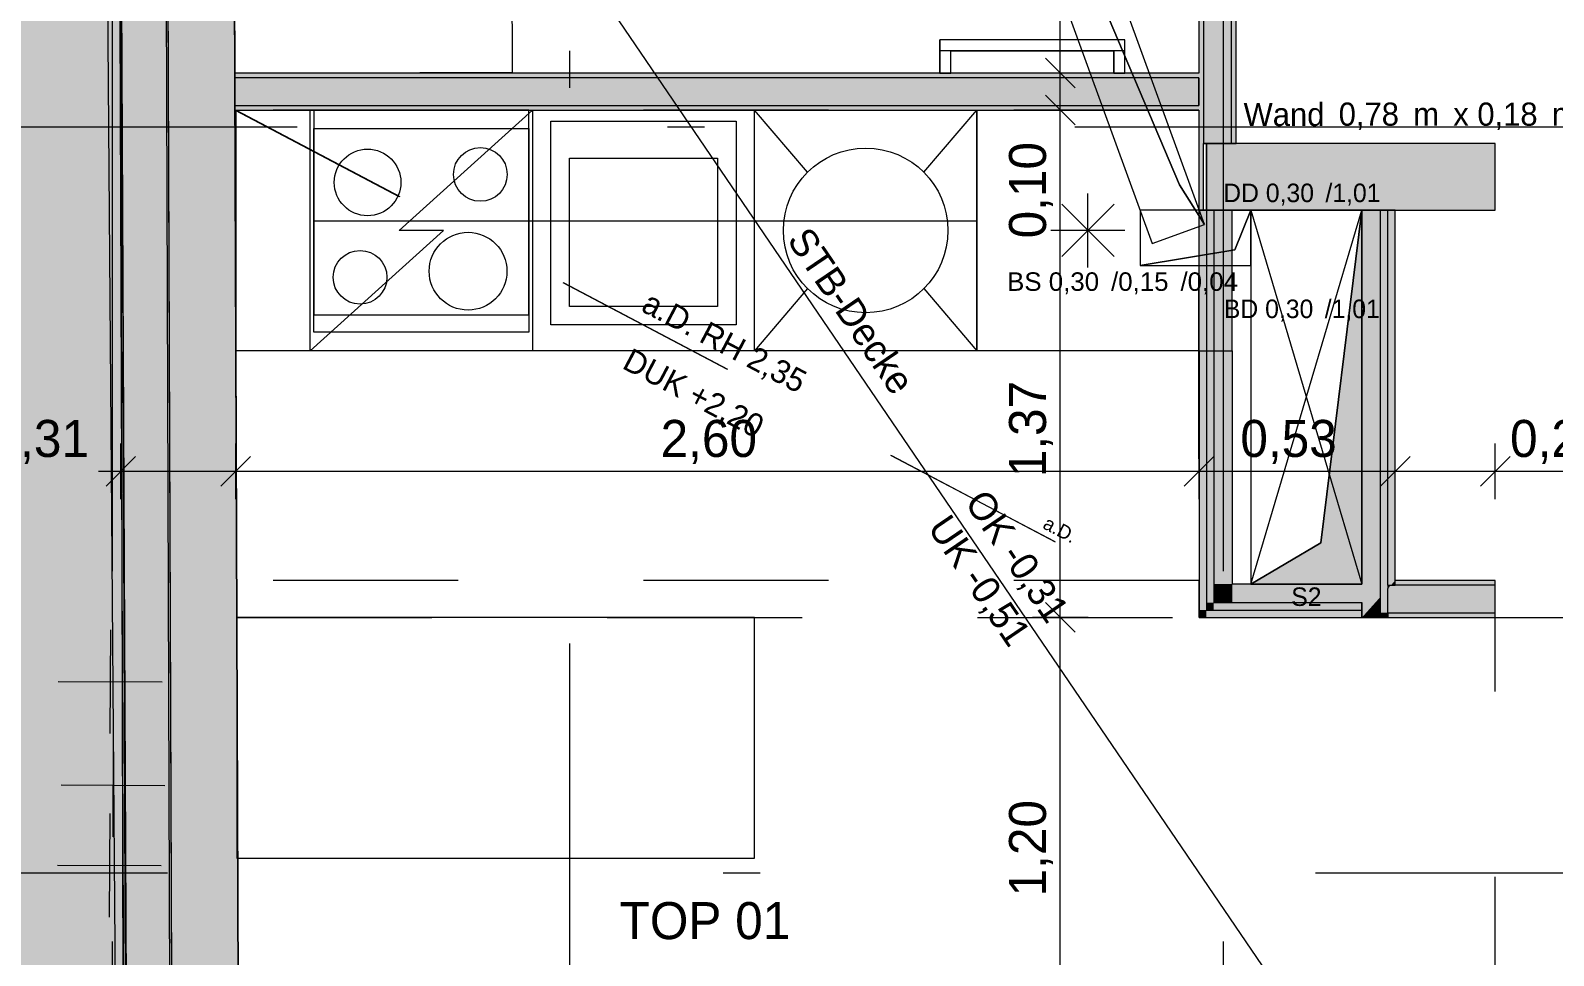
# Model space of a CAD drawing. Header units: metres. Extents: x -3.9 to 83, y -38 to 6.2.
# Drawn here: x -0.22 to 3.892, y -8.238 to -5.74 of the extents above; entities that cross this region are included whole.
import ezdxf

# ---------------------------------------------------------------- set-up
doc = ezdxf.new("R2010")
doc.units = ezdxf.units.M
doc.header["$MEASUREMENT"] = 0
for name, pattern in [('Achse', [0.004, 0.002, -0.001, 0, -0.001]), ('Schnittlinie', [0.006, 0.003, -0.0015, 0, -0.0015]), ('Strichlinie eng', [0.002, 0.0015, -0.0005]), ('Untersicht', [0.001, 0.0005, -0.0005])]:
    doc.linetypes.add(name, pattern=pattern)
for name, color, linetype in [('0._EG PP_2_000 Achsraster', 7, 'Continuous'), ('0._EG PP_2_110 Wand Aussen', 7, 'Continuous'), ('0._EG PP_2_120 Wand Innen tragend', 7, 'Continuous'), ('0._EG PP_2_130 Wand Innen', 7, 'Continuous'), ('0._EG PP_2_170 Schachtwände', 7, 'Continuous'), ('0._EG PP_2_210 Decke', 7, 'Continuous'), ('0._EG PP_2_220 Bodenaufbau', 7, 'Continuous'), ('0._EG PP_2_230 Decke abgehaengt', 7, 'Continuous'), ('0._EG PP_2_270 Deckendurchbruchsymbol', 7, 'Continuous'), ('0._EG PP_2_530 Küche', 7, 'Continuous'), ('0._EG PP_2_540 Sanitäreinrichtung', 7, 'Continuous'), ('0._EG PP_2_725 Nachbarbebauung', 7, 'Continuous'), ('0._EG PP_2_810 Raum', 7, 'Continuous'), ('0._EG PP_2_815 Raumbegrenzung', 7, 'Continuous'), ('0._EG PP_2_851 Marker Schnitt', 7, 'Continuous'), ('0._EG PP_2_950 Polierplan Bemaßung', 7, 'Continuous'), ('0._EG PP_2_955 Polierplan Beschriftung', 7, 'Continuous'), ('0._EG PP_2_Bauwerke_Gebäude - Haus Signatur.verm', 7, 'Continuous'), ('0._EG PP_2_Bauwerke_Gebäude - Haus.verm', 7, 'Continuous'), ('0._EG PP_2_Gelände_Geländepunkt.verm', 7, 'Continuous'), ('0._EG PP_2_Kataster Grenzen_Grundstücksgrenze.verm', 7, 'Continuous'), ('0._EG PP_2_Neubau_840 Baulinien', 7, 'Continuous')]:
    doc.layers.add(name, color=color, linetype=linetype)
doc.styles.add('ERSTELLTER_STIL_1', font='arial.ttf')
doc.styles.add('ERSTELLTER_STIL_2', font='')
doc.styles.get('ERSTELLTER_STIL_2').set_extended_font_data('Eurostile')
doc.linetypes.add('Grenze Grundstück', pattern='A,0,[1,415_260415_PP_VA_1_3 0 EG1.Shx,S=0.00031746,R=0,X=0,Y=0],-0.04,0', length=0.04)

msp = doc.modelspace()

# ---------------------------------------------------------------- hatches: boundary and pattern name
at = {"layer": '0._EG PP_2_110 Wand Aussen', "linetype": 'Continuous', "lineweight": 13, "true_color": 0xff6400}
msp.add_hatch(color=30, dxfattribs=at).paths.add_polyline_path([(0.0069, -0.53), (0.0602, -15.0639), (0.1797, -14.9168), (0.1269, -0.5295)])
at = {"layer": '0._EG PP_2_110 Wand Aussen', "linetype": 'Continuous', "lineweight": 0, "true_color": 0x373737}
msp.add_hatch(color=250, dxfattribs=at).paths.add_polyline_path([(0.1845, -14.87), (0.1319, -0.5295), (0.1269, -0.5295), (0.1795, -14.87)])
at = {"layer": '0._EG PP_2_110 Wand Aussen', "linetype": 'Continuous', "lineweight": 13, "true_color": 0x3f7f02}
msp.add_hatch(color=76, dxfattribs=at).paths.add_polyline_path([(0.3639, -14.69), (0.3119, -0.5289), (0.1319, -0.5295), (0.1839, -14.69)])
at = {"layer": '0._EG PP_2_120 Wand Innen tragend', "linetype": 'Continuous', "lineweight": 13, "true_color": 0x3f7f02}
msp.add_hatch(color=76, dxfattribs=at).paths.add_polyline_path([(2.955, -6.225), (3.735, -6.225), (3.735, -6.045), (2.955, -6.045)])
at = {"layer": '0._EG PP_2_130 Wand Innen', "linetype": 'Continuous', "lineweight": 13, "true_color": 0xfb02fe}
for points in [[(2.935, -5.855), (2.9475, -5.855), (2.9475, -5.65), (2.935, -5.65)], [(3.0225, -5.855), (3.035, -5.855), (3.035, -5.65), (3.0225, -5.65)], [(2.935, -5.855), (0.3315, -5.855), (0.3315, -5.8675), (2.935, -5.8675)], [(2.935, -5.855), (2.935, -6.045), (2.9475, -6.045), (2.9475, -5.855)], [(3.035, -6.045), (3.035, -5.855), (3.0225, -5.855), (3.0225, -6.045)], [(0.3318, -5.955), (2.935, -5.955), (2.935, -5.9425), (0.3318, -5.9425)], [(2.935, -6.045), (2.935, -6.225), (2.9475, -6.225), (2.9475, -6.045)], [(3.465, -7.2375), (3.735, -7.2375), (3.735, -7.225), (3.465, -7.225)], [(3.445, -7.325), (3.735, -7.325), (3.735, -7.3125), (3.445, -7.3125)]]:
    msp.add_hatch(color=6, dxfattribs=at).paths.add_polyline_path(points)
at = {"layer": '0._EG PP_2_130 Wand Innen', "linetype": 'Continuous', "lineweight": 13, "true_color": 0xffaa00}
for points in [[(2.9475, -5.65), (2.9475, -5.855), (3.0225, -5.855), (3.0225, -5.65)], [(0.3318, -5.9425), (2.935, -5.9425), (2.935, -5.8675), (0.3315, -5.8675)], [(2.9475, -5.855), (2.9475, -6.045), (3.0225, -6.045), (3.0225, -5.855)], [(3.445, -7.2375), (3.445, -7.2472), (3.4537, -7.2375)], [(3.445, -7.3125), (3.735, -7.3125), (3.735, -7.2375), (3.4537, -7.2375), (3.445, -7.2472)]]:
    msp.add_hatch(color=40, dxfattribs=at).paths.add_polyline_path(points)
at = {"layer": '0._EG PP_2_170 Schachtwände', "linetype": 'Continuous', "lineweight": 13, "true_color": 0xfb02fe}
for points in [[(2.935, -6.225), (2.935, -6.605), (2.955, -6.605), (2.955, -6.225)], [(2.955, -6.225), (2.955, -6.605), (2.975, -6.605), (2.975, -6.225)], [(3.445, -7.2472), (3.445, -6.225), (3.425, -6.225), (3.425, -7.2694)], [(3.4537, -7.2375), (3.465, -7.225), (3.465, -6.225), (3.445, -6.225), (3.445, -7.2375)], [(2.9351, -6.605), (2.9351, -7.305), (2.9551, -7.305), (2.9551, -6.605)], [(2.9551, -6.605), (2.9551, -7.285), (2.9751, -7.285), (2.9751, -6.605)], [(3.465, -7.225), (3.4537, -7.2375), (3.465, -7.2375)], [(3.445, -7.2472), (3.425, -7.2694), (3.425, -7.3125), (3.445, -7.3125)], [(2.9551, -7.305), (2.9351, -7.325), (2.9551, -7.325)], [(2.9551, -7.305), (2.9351, -7.305), (2.9351, -7.325)], [(2.9751, -7.285), (2.9551, -7.305), (2.9751, -7.305)], [(2.9751, -7.285), (2.9551, -7.285), (2.9551, -7.305)], [(2.9551, -7.325), (3.375, -7.325), (3.375, -7.305), (2.9551, -7.305)], [(2.9751, -7.305), (3.375, -7.305), (3.375, -7.285), (2.9751, -7.285)], [(3.445, -7.3125), (3.425, -7.3125), (3.425, -7.325), (3.445, -7.325)]]:
    msp.add_hatch(color=6, dxfattribs=at).paths.add_polyline_path(points)
at = {"layer": '0._EG PP_2_170 Schachtwände', "linetype": 'Continuous', "lineweight": 13, "true_color": 0xffaa00}
for points in [[(2.975, -6.225), (2.975, -6.605), (3.025, -6.605), (3.025, -6.225)], [(3.425, -7.2694), (3.425, -6.225), (3.375, -6.225), (3.375, -7.325)], [(3.0251, -7.235), (3.0251, -6.605), (2.9751, -6.605), (2.9751, -7.235)], [(3.0251, -7.235), (2.9751, -7.285), (3.0251, -7.285)], [(2.9751, -7.235), (2.9751, -7.285), (3.0251, -7.235)], [(3.0251, -7.285), (3.375, -7.285), (3.375, -7.235), (3.0251, -7.235)], [(3.425, -7.2694), (3.3862, -7.3125), (3.425, -7.3125)], [(3.3862, -7.3125), (3.375, -7.325), (3.425, -7.325), (3.425, -7.3125)]]:
    msp.add_hatch(color=40, dxfattribs=at).paths.add_polyline_path(points)
at = {"layer": '0._EG PP_2_270 Deckendurchbruchsymbol', "linetype": 'Continuous', "lineweight": 0}
msp.add_hatch(color=8, dxfattribs=at).paths.add_polyline_path([(3.075, -7.235), (3.375, -7.235), (3.375, -6.225), (3.2638, -7.1238)])
at = {"layer": '0._EG PP_2_725 Nachbarbebauung', "linetype": 'Continuous', "lineweight": 0, "true_color": 0x1f1f1f}
msp.add_hatch(color=250, dxfattribs=at).paths.add_polyline_path([(0.0099, -2.0785), (-3.9335, -2.0676), (-3.9335, -23.1322), (-0.1266, -23.2195), (0.059, -23.2207), (0.0528, -14.1947), (0.0564, -12.2031)])
at = {"layer": '0._EG PP_2_Bauwerke_Gebäude - Haus Signatur.verm', "linetype": 'Continuous', "lineweight": 13}
msp.add_hatch(color=254, dxfattribs=at).paths.add_polyline_path([(-3.466, -2.7985), (-0.3838, -2.8358), (-0.3616, -12.2333), (-0.3762, -24.4167), (0.0238, -24.4171), (0.0384, -12.233), (0.0153, -2.4407), (-3.4611, -2.3985)])

# ---------------------------------------------------------------- linework, layer by layer
at = {"layer": '0._EG PP_2_000 Achsraster', "color": 5, "linetype": 'Achse', "lineweight": 0, "ltscale": 1000}
for p, q in [((0, 3), (0, -36)), ((3, 3), (3, -36)), ((-1.5, -6), (21, -6))]:
    msp.add_line(p, q, dxfattribs=at)
at = {"layer": '0._EG PP_2_110 Wand Aussen', "color": 7, "linetype": 'Continuous', "lineweight": 13, "ltscale": 1000}
for p, q in [((0.0069, -0.53), (0.0602, -15.0639)), ((0.1269, -0.5295), (0.1795, -14.87))]:
    msp.add_line(p, q, dxfattribs=at)
at = {"layer": '0._EG PP_2_110 Wand Aussen', "color": 7, "linetype": 'Continuous', "lineweight": 18, "ltscale": 1000}
msp.add_line((0.1319, -0.5295), (0.1839, -14.69), dxfattribs=at)
at = {"layer": '0._EG PP_2_110 Wand Aussen', "color": 7, "linetype": 'Continuous', "lineweight": 13, "ltscale": 1000, "flags": 128}
msp.add_lwpolyline([(0.0019, -0.53), (0.0553, -15.07)], dxfattribs=at)
at = {"layer": '0._EG PP_2_110 Wand Aussen', "color": 7, "linetype": 'Continuous', "lineweight": 18, "ltscale": 1000, "flags": 128}
msp.add_lwpolyline([(0.3639, -14.69), (0.3244, -3.915)], dxfattribs=at)
at = {"layer": '0._EG PP_2_120 Wand Innen tragend', "color": 7, "linetype": 'Continuous', "lineweight": 18, "ltscale": 1000, "flags": 128}
for points in [[(3.735, -6.045), (2.955, -6.045)], [(2.955, -6.045), (2.955, -6.225)], [(3.735, -6.225), (3.735, -6.045)], [(2.955, -6.225), (3.735, -6.225)]]:
    msp.add_lwpolyline(points, dxfattribs=at)
at = {"layer": '0._EG PP_2_130 Wand Innen', "color": 7, "linetype": 'Continuous', "lineweight": 18, "ltscale": 1000}
for p, q in [((2.9475, -5.65), (2.9475, -5.855)), ((3.0225, -5.855), (3.0225, -5.65)), ((2.935, -5.8675), (0.3315, -5.8675)), ((2.9475, -5.855), (2.9475, -6.045)), ((3.0225, -6.045), (3.0225, -5.855)), ((0.3318, -5.9425), (2.935, -5.9425)), ((2.9475, -6.225), (2.9475, -6.045)), ((3.4537, -7.2375), (3.465, -7.2375)), ((3.4537, -7.2375), (3.465, -7.2375)), ((3.465, -7.2375), (3.465, -7.225)), ((3.465, -7.2375), (3.465, -7.225)), ((3.735, -7.2375), (3.465, -7.2375)), ((3.425, -7.3125), (3.425, -7.2694)), ((3.445, -7.3125), (3.445, -7.2472)), ((3.445, -7.3125), (3.445, -7.2472)), ((3.425, -7.3125), (3.425, -7.325)), ((3.445, -7.3125), (3.445, -7.325)), ((3.445, -7.3125), (3.445, -7.325)), ((3.445, -7.3125), (3.735, -7.3125))]:
    msp.add_line(p, q, dxfattribs=at)
at = {"layer": '0._EG PP_2_130 Wand Innen', "color": 7, "linetype": 'Continuous', "lineweight": 18, "ltscale": 1000, "flags": 128}
for points in [[(2.935, -5.65), (2.935, -5.855)], [(3.035, -5.855), (3.035, -5.65)], [(2.935, -5.855), (0.3315, -5.855)], [(0.3315, -5.855), (0.3318, -5.955)], [(2.935, -5.9425), (2.935, -5.8675)], [(2.935, -5.8675), (2.935, -5.9425)], [(3.035, -6.045), (3.035, -5.855)], [(0.3318, -5.955), (2.935, -5.955)], [(2.935, -5.955), (2.935, -6.045)], [(2.935, -6.045), (2.935, -6.225)], [(2.955, -6.045), (2.9475, -6.045)], [(2.9475, -6.045), (3.035, -6.045)], [(2.955, -6.225), (2.955, -6.045)], [(2.935, -6.225), (2.955, -6.225)], [(3.735, -7.225), (3.465, -7.225)], [(3.735, -7.2375), (3.735, -7.225)], [(3.735, -7.3125), (3.735, -7.2375)], [(3.735, -7.325), (3.735, -7.3125)], [(3.375, -7.325), (3.425, -7.325)], [(3.425, -7.325), (3.445, -7.325)], [(3.445, -7.325), (3.735, -7.325)]]:
    msp.add_lwpolyline(points, dxfattribs=at)
at = {"layer": '0._EG PP_2_170 Schachtwände', "color": 7, "linetype": 'Continuous', "lineweight": 18, "ltscale": 1000}
for p, q in [((2.955, -6.225), (2.955, -6.605)), ((2.975, -6.225), (2.975, -6.605)), ((3.425, -7.2694), (3.425, -6.225)), ((3.445, -7.2375), (3.445, -6.225)), ((2.9551, -6.605), (2.9551, -7.285)), ((2.9751, -6.605), (2.9751, -7.235)), ((2.9751, -7.235), (2.9751, -7.285)), ((3.445, -7.2375), (3.4537, -7.2375)), ((3.445, -7.2375), (3.445, -7.2472)), ((3.445, -7.2375), (3.4537, -7.2375)), ((3.445, -7.2375), (3.445, -7.2472)), ((2.9551, -7.285), (2.9551, -7.305)), ((2.9551, -7.305), (2.9751, -7.305)), ((2.9751, -7.285), (3.0251, -7.285)), ((2.9751, -7.285), (3.0251, -7.285)), ((2.9751, -7.305), (3.375, -7.305)), ((3.0251, -7.285), (3.375, -7.285))]:
    msp.add_line(p, q, dxfattribs=at)
at = {"layer": '0._EG PP_2_170 Schachtwände', "color": 7, "linetype": 'Continuous', "lineweight": 18, "ltscale": 1000, "flags": 128}
for points in [[(3.025, -6.225), (2.935, -6.225)], [(2.935, -6.225), (2.935, -6.605)], [(3.025, -6.605), (3.025, -6.225)], [(3.425, -6.225), (3.375, -6.225)], [(3.375, -6.225), (3.375, -7.235)], [(3.445, -6.225), (3.425, -6.225)], [(3.465, -6.225), (3.445, -6.225)], [(3.465, -7.225), (3.465, -6.225)], [(2.935, -6.605), (3.025, -6.605)], [(2.9351, -6.605), (2.9551, -6.605)], [(2.9351, -6.605), (2.9351, -7.325)], [(2.9551, -6.605), (2.9751, -6.605)], [(2.9751, -6.605), (3.0251, -6.605)], [(3.0251, -7.235), (3.0251, -6.605)], [(3.375, -7.235), (3.0251, -7.235)], [(3.375, -7.285), (3.375, -7.325)], [(3.375, -7.305), (3.375, -7.285)], [(3.375, -7.325), (3.375, -7.305)], [(2.9351, -7.325), (2.9551, -7.325)], [(2.9551, -7.325), (3.375, -7.325)]]:
    msp.add_lwpolyline(points, dxfattribs=at)
at = {"layer": '0._EG PP_2_210 Decke', "color": 7, "linetype": 'Continuous', "lineweight": 13, "ltscale": 1000, "true_color": 0xf4f4f4, "flags": 128}
msp.add_lwpolyline([(0.1444, -3.915), (0.1845, -14.87), (15.32, -14.87), (15.32, -6.225), (10.905, -6.225), (10.905, -6.065), (8.925, -6.065), (8.925, -4.045), (8.745, -4.045), (8.745, -3.915), (5.625, -3.915), (0.8144, -3.915)], close=True, dxfattribs=at)
at = {"layer": '0._EG PP_2_220 Bodenaufbau', "color": 7, "linetype": 'Continuous', "lineweight": 13, "ltscale": 1000, "true_color": 0xf4f4f4, "flags": 128}
msp.add_lwpolyline([(0.3244, -3.915), (0.3639, -14.69), (13.56, -14.69), (13.56, -8.775), (6.835, -8.775), (6.835, -6.225), (6.415, -6.225), (6.415, -3.915)], close=True, dxfattribs=at)
at = {"layer": '0._EG PP_2_230 Decke abgehaengt', "color": 8, "linetype": 'Untersicht', "lineweight": 13, "ltscale": 1000}
msp.add_line((0.332, -5.955), (2.935, -7.325), dxfattribs=at)
at = {"layer": '0._EG PP_2_230 Decke abgehaengt', "color": 8, "linetype": 'Untersicht', "lineweight": 13, "ltscale": 1000, "flags": 128}
msp.add_lwpolyline([(2.935, -5.955), (0.3318, -5.955), (0.3369, -7.325), (2.935, -7.325), (2.935, -6.605)], close=True, dxfattribs=at)
for points in [[(2.935, -7.225), (0.3365, -7.225)], [(0.3365, -7.225), (0.3366, -7.2625)], [(2.935, -7.225), (2.935, -7.2625)], [(0.3366, -7.2625), (0.3368, -7.3125)], [(2.935, -7.2625), (2.935, -7.3125)], [(0.3368, -7.3125), (0.3369, -7.325)], [(2.935, -7.3125), (2.935, -7.325)], [(0.3369, -7.325), (2.935, -7.325)]]:
    msp.add_lwpolyline(points, dxfattribs=at)
at = {"layer": '0._EG PP_2_270 Deckendurchbruchsymbol', "color": 7, "linetype": 'Strichlinie eng', "lineweight": 13, "ltscale": 1000}
for p, q in [((3.075, -7.235), (3.375, -6.225)), ((3.075, -6.225), (3.375, -7.235))]:
    msp.add_line(p, q, dxfattribs=at)
at = {"layer": '0._EG PP_2_270 Deckendurchbruchsymbol', "color": 1, "linetype": 'Continuous', "lineweight": 0, "ltscale": 1000, "flags": 128}
for points in [[(2.8827, -6.1566), (2.9498, -6.2638), (2.0936, -3.915), (1.9527, -3.9664)], [(1.9527, -3.9664), (2.8088, -6.3152), (2.9498, -6.2638), (2.8827, -6.1566)], [(3.0322, -6.3322), (3.075, -6.225), (2.776, -6.225), (2.7759, -6.375)], [(2.7759, -6.375), (3.075, -6.375), (3.075, -6.225), (3.0322, -6.3322)]]:
    msp.add_lwpolyline(points, close=True, dxfattribs=at)
at = {"layer": '0._EG PP_2_270 Deckendurchbruchsymbol', "color": 7, "linetype": 'Strichlinie eng', "lineweight": 13, "ltscale": 1000, "flags": 128}
msp.add_lwpolyline([(3.375, -7.235), (3.375, -6.225), (3.075, -6.225), (3.075, -7.235)], close=True, dxfattribs=at)
at = {"layer": '0._EG PP_2_270 Deckendurchbruchsymbol', "color": 7, "linetype": 'Continuous', "lineweight": 13, "ltscale": 1000, "flags": 128}
for points in [[(3.2638, -7.1238), (3.375, -6.225), (3.075, -6.225), (3.075, -7.235)], [(3.075, -7.235), (3.375, -7.235), (3.375, -6.225), (3.2638, -7.1238)]]:
    msp.add_lwpolyline(points, close=True, dxfattribs=at)
at = {"layer": '0._EG PP_2_530 Küche', "color": 150, "linetype": 'Strichlinie eng', "lineweight": 13, "ltscale": 1000, "true_color": 0x0f7ffe}
for p, q in [((0.332, -6.255), (0.332, -5.955)), ((0.332, -5.955), (2.335, -5.955)), ((1.125, -5.955), (0.545, -5.955)), ((0.545, -5.955), (0.545, -6.5075)), ((1.125, -6.5075), (1.125, -5.955)), ((2.335, -5.955), (2.335, -6.255)), ((2.335, -6.255), (0.332, -6.255)), ((1.125, -6.255), (0.545, -6.255)), ((0.545, -6.5075), (1.125, -6.5075))]:
    msp.add_line(p, q, dxfattribs=at)
at = {"layer": '0._EG PP_2_530 Küche', "color": 150, "linetype": 'Continuous', "lineweight": 13, "ltscale": 1000, "true_color": 0x0f7ffe}
for p, q in [((0.775, -6.28), (1.135, -5.955)), ((1.8779, -6.1229), (1.735, -5.955)), ((2.1921, -6.1229), (2.335, -5.955)), ((1.235, -6.485), (1.235, -6.085)), ((1.235, -6.085), (1.635, -6.085)), ((1.635, -6.085), (1.635, -6.485)), ((2.7057, -6.3507), (2.5643, -6.2093)), ((2.5643, -6.3507), (2.7057, -6.2093)), ((2.635, -6.38), (2.635, -6.18)), ((0.535, -6.605), (0.895, -6.28)), ((0.895, -6.28), (0.775, -6.28)), ((2.735, -6.28), (2.535, -6.28)), ((1.8779, -6.4371), (1.735, -6.605)), ((2.1921, -6.4371), (2.335, -6.605)), ((1.635, -6.485), (1.235, -6.485))]:
    msp.add_line(p, q, dxfattribs=at)
at = {"layer": '0._EG PP_2_530 Küche', "color": 150, "linetype": 'Continuous', "lineweight": 13, "ltscale": 1000, "true_color": 0x0f7ffe, "flags": 128}
for points in [[(0.335, -5.955), (2.335, -5.955), (2.335, -6.605), (0.335, -6.605)], [(1.135, -6.605), (0.535, -6.605), (0.535, -5.955), (1.135, -5.955)], [(2.335, -6.605), (1.735, -6.605), (1.735, -5.955), (2.335, -5.955)], [(2.935, -6.605), (2.335, -6.605), (2.335, -5.955), (2.935, -5.955)], [(1.685, -6.535), (1.185, -6.535), (1.185, -5.985), (1.685, -5.985)], [(1.125, -6.555), (0.545, -6.555), (0.545, -6.005), (1.125, -6.005)], [(0.3369, -7.975), (1.735, -7.975), (1.735, -7.325), (0.3369, -7.325)]]:
    msp.add_lwpolyline(points, close=True, dxfattribs=at)
at = {"layer": '0._EG PP_2_530 Küche', "color": 150, "linetype": 'Continuous', "lineweight": 13, "ltscale": 1000, "true_color": 0x0f7ffe}
for centre, radius in [((0.69, -6.1502), 0.09), ((0.9945, -6.1287), 0.0725), ((2.035, -6.28), 0.2222), ((0.9614, -6.39), 0.105), ((0.6697, -6.4065), 0.0725)]:
    msp.add_circle(centre, radius, dxfattribs=at)
at = {"layer": '0._EG PP_2_540 Sanitäreinrichtung', "color": 150, "linetype": 'Continuous', "lineweight": 13, "ltscale": 1000, "true_color": 0x0f7ffe}
for p, q in [((2.235, -5.855), (2.235, -5.765)), ((2.735, -5.765), (2.235, -5.765)), ((2.735, -5.795), (2.235, -5.795)), ((2.265, -5.855), (2.265, -5.795)), ((2.705, -5.855), (2.705, -5.795)), ((2.735, -5.855), (2.735, -5.765)), ((2.265, -5.855), (2.235, -5.855)), ((2.735, -5.855), (2.705, -5.855))]:
    msp.add_line(p, q, dxfattribs=at)
at = {"layer": '0._EG PP_2_540 Sanitäreinrichtung', "color": 150, "linetype": 'Continuous', "lineweight": 13, "ltscale": 1000, "true_color": 0x0f7ffe, "flags": 128}
for points in [[(1.0815, -5.8523), (1.0747, -4.015), (0.3247, -4.015), (0.3315, -5.855)], [(2.735, -5.855), (2.735, -5.765), (2.235, -5.765), (2.235, -5.855), (2.265, -5.855), (2.265, -5.795), (2.705, -5.795), (2.705, -5.855)]]:
    msp.add_lwpolyline(points, close=True, dxfattribs=at)
at = {"layer": '0._EG PP_2_725 Nachbarbebauung', "color": 8, "linetype": 'Continuous', "lineweight": 13, "ltscale": 1000, "flags": 128}
msp.add_lwpolyline([(-3.9335, -23.1322), (-0.1266, -23.2195), (0.059, -23.2207), (0.0528, -14.1947), (0.0564, -12.2031), (0.0099, -2.0785), (-3.9335, -2.0676)], dxfattribs=at)
at = {"layer": '0._EG PP_2_815 Raumbegrenzung', "color": 8, "linetype": 'Continuous', "lineweight": 13, "ltscale": 1000}
msp.add_line((3.635, -7.325), (4.795, -7.325), dxfattribs=at)
at = {"layer": '0._EG PP_2_815 Raumbegrenzung', "color": 8, "linetype": 'Untersicht', "lineweight": 13, "ltscale": 1000}
msp.add_line((3.735, -8.525), (3.735, -7.325), dxfattribs=at)
at = {"layer": '0._EG PP_2_851 Marker Schnitt', "color": 7, "linetype": 'Schnittlinie', "lineweight": 13, "ltscale": 1000}
for p, q in [((1.235, 4.805), (1.235, -18.6375)), ((-2.85, -8.015), (14.6743, -8.015))]:
    msp.add_line(p, q, dxfattribs=at)
at = {"layer": '0._EG PP_2_950 Polierplan Bemaßung', "color": 76, "linetype": 'Continuous', "lineweight": 13, "ltscale": 1000, "true_color": 0x3f7f02}
msp.add_line((0.1444, -3.915), (4.5843, -10.4377), dxfattribs=at)
at = {"layer": '0._EG PP_2_950 Polierplan Bemaßung', "color": 6, "linetype": 'Continuous', "lineweight": 13, "ltscale": 1000, "true_color": 0xfb02fe}
for p, q in [((2.5606, -5.855), (2.5606, -4.015)), ((2.5206, -5.815), (2.6006, -5.895)), ((2.6356, -5.855), (2.4856, -5.855)), ((2.5606, -5.955), (2.5606, -5.855)), ((2.5206, -5.915), (2.6006, -5.995)), ((2.6356, -5.955), (2.4856, -5.955)), ((2.5606, -7.325), (2.5606, -5.955)), ((0.0237, -7.0052), (0.0237, -6.8552)), ((0.3339, -7.0052), (0.3339, -6.8552)), ((2.9351, -7.0052), (2.9351, -6.8552)), ((3.465, -7.0052), (3.465, -6.8552)), ((3.735, -7.0052), (3.735, -6.8552)), ((0.0637, -6.8902), (-0.0163, -6.9702)), ((0.3739, -6.8902), (0.2939, -6.9702)), ((2.9751, -6.8902), (2.8951, -6.9702)), ((3.505, -6.8902), (3.425, -6.9702)), ((3.775, -6.8902), (3.695, -6.9702)), ((-0.0363, -6.9302), (0.0237, -6.9302)), ((0.0237, -6.9302), (0.3339, -6.9302)), ((0.3339, -6.9302), (2.9351, -6.9302)), ((2.9351, -6.9302), (3.465, -6.9302)), ((3.465, -6.9302), (3.735, -6.9302)), ((3.735, -6.9302), (4.795, -6.9302)), ((2.5206, -7.285), (2.6006, -7.365)), ((2.6356, -7.325), (2.4856, -7.325)), ((2.5606, -8.525), (2.5606, -7.325))]:
    msp.add_line(p, q, dxfattribs=at)
at = {"layer": '0._EG PP_2_950 Polierplan Bemaßung', "color": 8, "linetype": 'Untersicht', "lineweight": 13, "ltscale": 1000}
msp.add_line((0.335, -5.955), (2.935, -7.325), dxfattribs=at)
at = {"layer": '0._EG PP_2_Bauwerke_Gebäude - Haus.verm', "color": 9, "linetype": 'Continuous', "lineweight": 13, "ltscale": 1000}
for p in [(-0.0373, -2.4402), (0.0155, -2.4405)]:
    msp.add_line(p, (0.0386, -12.233), dxfattribs=at)
at = {"layer": '0._EG PP_2_Gelände_Geländepunkt.verm', "color": 8, "linetype": 'Continuous', "lineweight": 0, "ltscale": 1000}
for p, q in [((-0.0045, -7.3582), (-0.0057, -7.6382)), ((-0.1451, -7.4976), (0.1349, -7.4989)), ((0.0033, -7.6377), (0.002, -7.9177)), ((-0.1373, -7.7771), (0.1427, -7.7784)), ((-0.0064, -7.8542), (-0.0077, -8.1342)), ((-0.1471, -7.9936), (0.1329, -7.9949))]:
    msp.add_line(p, q, dxfattribs=at)
at = {"layer": '0._EG PP_2_Kataster Grenzen_Grundstücksgrenze.verm', "color": 96, "linetype": 'Continuous', "lineweight": 13, "ltscale": 1000, "true_color": 0x007e00}
msp.add_line((0.0559, -12.1031), (0.0099, -2.0785), dxfattribs=at)
at = {"layer": '0._EG PP_2_Neubau_840 Baulinien', "color": 76, "linetype": 'Grenze Grundstück', "lineweight": 13, "ltscale": 1000, "true_color": 0x3f7f02, "flags": 128}
msp.add_lwpolyline([(0, -0.0002), (18.985, -0.0012), (18.958, -11.4452), (18.9035, -19.5703), (18.8486, -31.3281), (0.0665, -34.0269), (0.0564, -12.2031)], close=True, dxfattribs=at)

# ---------------------------------------------------------------- texts
at = {"layer": '0._EG PP_2_270 Deckendurchbruchsymbol', "color": 1, "linetype": 'Continuous', "lineweight": 0, "char_height": 0.05, "style": 'ERSTELLTER_STIL_2'}
for s, insert, attachment_point in [('\\A1;{\\pqc;\\pt0;\\fEurostile|b0|i0|c0|p0;\\W1.000000;DD 0,30\\fEurostile|b0|i0|c0|p0;\\W1.000000;\\A1{\\H.66x;\\S^  ;}\\fEurostile|b0|i0|c0|p0;\\W1.000000; /1,01\\fEurostile|b0|i0|c0|p0;\\W1.000000;\\A1{\\H.66x;\\S^  ;}\\fEurostile|b0|i0|c0|p0;\\W1.000000;\\fEurostile|b0|i0|c0|p0;\\W1.000000;\\A1{\\H.66x;\\S^  ;}}', (3.225, -6.2181), 8), ('\\A1;{\\pqc;\\pt0;\\fEurostile|b0|i0|c0|p0;\\W1.000000;BD 0,30\\fEurostile|b0|i0|c0|p0;\\W1.000000;\\A1{\\H.66x;\\S^  ;}\\fEurostile|b0|i0|c0|p0;\\W1.000000; /1,01\\fEurostile|b0|i0|c0|p0;\\W1.000000;\\A1{\\H.66x;\\S^  ;}\\fEurostile|b0|i0|c0|p0;\\W1.000000;\\fEurostile|b0|i0|c0|p0;\\W1.000000;\\A1{\\H.66x;\\S^  ;}}', (3.225, -6.5312), 8), ('\\A1;{\\pqc;\\pt0;\\fEurostile|b0|i0|c0|p0;\\W1.000000;S2}', (3.225, -7.2439), 2)]:
    msp.add_mtext(s, dxfattribs=dict(at, insert=insert, attachment_point=attachment_point))
at = {"layer": '0._EG PP_2_270 Deckendurchbruchsymbol', "color": 1, "linetype": 'Continuous', "lineweight": 0, "insert": (2.735, -6.4577), "char_height": 0.05, "attachment_point": 8, "rotation": 359.9966, "style": 'ERSTELLTER_STIL_1'}
msp.add_mtext('\\A1;{\\pqc;\\pt0;\\fArial|b0|i0|c0|p0;\\W1.000000;BS 0,30\\fArial|b0|i0|c0|p0;\\W1.000000;\\A1{\\H.66x;\\S^  ;}\\fArial|b0|i0|c0|p0;\\W1.000000; /0,15\\fArial|b0|i0|c0|p0;\\W1.000000;\\A1{\\H.66x;\\S^  ;}\\fArial|b0|i0|c0|p0;\\W1.000000; /0,04\\fArial|b0|i0|c0|p0;\\W1.000000;\\A1{\\H.66x;\\S^  ;}}', dxfattribs=at)
at = {"layer": '0._EG PP_2_810 Raum', "color": 7, "linetype": 'Continuous', "lineweight": 13, "insert": (1.3706, -8.0936), "char_height": 0.1, "attachment_point": 1, "style": 'ERSTELLTER_STIL_2'}
msp.add_mtext('\\A1;{\\pql;\\pt0;\\fEurostile|b0|i0|c0|p0;\\W1.000000;TOP 01}', dxfattribs=at)
at = {"layer": '0._EG PP_2_950 Polierplan Bemaßung', "color": 7, "linetype": 'Continuous', "lineweight": 13, "char_height": 0.0625, "attachment_point": 1, "style": 'ERSTELLTER_STIL_2'}
for s, insert in [('\\A1;{\\pql;\\pt0,1;\\fEurostile|b0|i0|c0|p0;\\W1.000000;Wand }', (3.0554, -5.9354)), ('\\A1;{\\pql;\\pt0,1;\\fEurostile|b0|i0|c0|p0;\\W1.000000;0,78\\fEurostile|b0|i0|c0|p0;\\W1.000000;\\A1{\\H.66x;\\S^  ;}\\fEurostile|b0|i0|c0|p0;\\W1.000000; m\\fEurostile|b0|i0|c0|p0;\\W1.000000;\\A1{\\H.66x;\\S^  ;}\\fEurostile|b0|i0|c0|p0;\\W1.000000; x \\fEurostile|b0|i0|c0|p0;\\W1.000000;\\fEurostile|b0|i0|c0|p0;\\W1.000000;\\fEurostile|b0|i0|c0|p0;\\W1.000000;\\fEurostile|b0|i0|c0|p0;\\W1.000000;\\fEurostile|b0|i0|c0|p0;\\W1.000000;0,18\\fEurostile|b0|i0|c0|p0;\\W1.000000;\\A1{\\H.66x;\\S^  ;}\\fEurostile|b0|i0|c0|p0;\\W1.000000; m\\fEurostile|b0|i0|c0|p0;\\W1.000000;\\A1{\\H.66x;\\S^  ;}\\fEurostile|b0|i0|c0|p0;\\W1.000000; x \\fEurostile|b0|i0|c0|p0;\\W1.000000;\\fEurostile|b0|i0|c0|p0;\\W1.000000;\\fEurostile|b0|i0|c0|p0;\\W1.000000;\\fEurostile|b0|i0|c0|p0;\\W1.000000;\\fEurostile|b0|i0|c0|p0;\\W1.000000;2,98\\fEurostile|b0|i0|c0|p0;\\W1.000000;\\A1{\\H.66x;\\S^  ;}\\fEurostile|b0|i0|c0|p0;\\W1.000000; m\\fEurostile|b0|i0|c0|p0;\\W1.000000;\\A1{\\H.66x;\\S^  ;}\\fEurostile|b0|i0|c0|p0;\\W1.000000;\\fEurostile|b0|i0|c0|p0;\\W1.000000;\\fEurostile|b0|i0|c0|p0;\\W1.000000;\\fEurostile|b0|i0|c0|p0;\\W1.000000;\\fEurostile|b0|i0|c0|p0;\\W1.000000;\\fEurostile|b0|i0|c0|p0;\\W1.000000;\\fEurostile|b0|i0|c0|p0;\\W1.000000;\\A1{\\H.66x;\\S^  ;}\\fEurostile|b0|i0|c0|p0;\\W1.000000;\\fEurostile|b0|i0|c0|p0;\\W1.000000;\\A1{\\H.66x;\\S^  ;}\\fEurostile|b0|i0|c0|p0;\\W1.000000;\\fEurostile|b0|i0|c0|p0;\\W1.000000;\\fEurostile|b0|i0|c0|p0;\\W1.000000;\\fEurostile|b0|i0|c0|p0;\\W1.000000;\\fEurostile|b0|i0|c0|p0;\\W1.000000;\\fEurostile|b0|i0|c0|p0;\\W1.000000;\\fEurostile|b0|i0|c0|p0;\\W1.000000;\\A1{\\H.66x;\\S^  ;}\\fEurostile|b0|i0|c0|p0;\\W1.000000;\\fEurostile|b0|i0|c0|p0;\\W1.000000;\\A1{\\H.66x;\\S^  ;}\\fEurostile|b0|i0|c0|p0;\\W1.000000;\\fEurostile|b0|i0|c0|p0;\\W1.000000;\\fEurostile|b0|i0|c0|p0;\\W1.000000;\\fEurostile|b0|i0|c0|p0;\\W1.000000;\\fEurostile|b0|i0|c0|p0;\\W1.000000;\\fEurostile|b0|i0|c0|p0;\\W1.000000;\\fEurostile|b0|i0|c0|p0;\\W1.000000;\\A1{\\H.66x;\\S^  ;}\\fEurostile|b0|i0|c0|p0;\\W1.000000;}', (3.3123, -5.9347))]:
    msp.add_mtext(s, dxfattribs=dict(at, insert=insert))
at = {"layer": '0._EG PP_2_950 Polierplan Bemaßung', "color": 6, "linetype": 'Continuous', "lineweight": 13, "true_color": 0xfb02fe, "char_height": 0.1, "width": 0.306373, "attachment_point": 7, "rotation": 90, "style": 'ERSTELLTER_STIL_2'}
for s, insert in [('\\A1;{\\pql;\\fEurostile|b0|i0|c0|p0;\\W1.000000;0,10}', (2.5406, -6.3014)), ('\\A1;{\\pql;\\fEurostile|b0|i0|c0|p0;\\W1.000000;1,37}', (2.5406, -6.9464)), ('\\A1;{\\pql;\\fEurostile|b0|i0|c0|p0;\\W1.000000;1,20}', (2.5406, -8.0782))]:
    msp.add_mtext(s, dxfattribs=dict(at, insert=insert))
at = {"layer": '0._EG PP_2_950 Polierplan Bemaßung', "color": 76, "linetype": 'Continuous', "lineweight": 13, "true_color": 0x3f7f02, "insert": (1.782, -6.3326), "char_height": 0.075, "attachment_point": 4, "rotation": 304.2428, "style": 'ERSTELLTER_STIL_2'}
msp.add_mtext('\\A1;{\\pql;\\fEurostile|b0|i0|c0|p0;\\W1.000000;\\fEurostile|b0|i0|c0|p0;\\W1.000000;\\fEurostile|b0|i0|c0|p0;\\W1.000000;STB-Decke\\fEurostile|b0|i0|c0|p0;\\W1.000000;\\A1{\\H.66x;\\S^  ;}\\fEurostile|b0|i0|c0|p0;\\W1.000000;\\fEurostile|b0|i0|c0|p0;\\W1.000000;\\P\\pql;\\fEurostile|b0|i0|c0|p0;\\W1.000000;\\fEurostile|b0|i0|c0|p0;\\W1.000000;\\fEurostile|b0|i0|c0|p0;\\W1.000000;\\fEurostile|b0|i0|c0|p0;\\W1.000000;\\A1{\\H.66x;\\S^  ;}\\fEurostile|b0|i0|c0|p0;\\W1.000000;\\fEurostile|b0|i0|c0|p0;\\W1.000000;}', dxfattribs=at)
at = {"layer": '0._EG PP_2_950 Polierplan Bemaßung', "color": 7, "linetype": 'Continuous', "lineweight": 13, "insert": (1.4201, -6.5064), "char_height": 0.0625, "attachment_point": 7, "rotation": 332.2416, "style": 'ERSTELLTER_STIL_2'}
msp.add_mtext('\\A1;{\\pql;\\fEurostile|b0|i0|c0|p0;\\W1.000000;a.D.\\fEurostile|b0|i0|c0|p0;\\W1.000000; \\fEurostile|b0|i0|c0|p0;\\W1.000000;RH 2,35}', dxfattribs=at)
at = {"layer": '0._EG PP_2_950 Polierplan Bemaßung', "color": 7, "linetype": 'Continuous', "lineweight": 13, "insert": (1.4332, -6.5388), "char_height": 0.0625, "attachment_point": 4, "rotation": 332.2142, "line_spacing_factor": 1.264547, "style": 'ERSTELLTER_STIL_2'}
msp.add_mtext('\\A1;{\\pql;\\fEurostile|b0|i0|c0|p0;\\W1.000000;\\fEurostile|b0|i0|c0|p0;\\W1.000000;\\fEurostile|b0|i0|c0|p0;\\W1.000000;\\fEurostile|b0|i0|c0|p0;\\W1.000000;\\A1{\\H.66x;\\S^  ;}\\fEurostile|b0|i0|c0|p0;\\W1.000000;\\fEurostile|b0|i0|c0|p0;\\W1.000000;\\P\\pql;\\fEurostile|b0|i0|c0|p0;\\W1.000000;DUK \\fEurostile|b0|i0|c0|p0;\\W1.000000;+\\fEurostile|b0|i0|c0|p0;\\W1.000000;2,20\\fEurostile|b0|i0|c0|p0;\\W1.000000;\\A1{\\H.66x;\\S^  ;}\\fEurostile|b0|i0|c0|p0;\\W1.000000;\\fEurostile|b0|i0|c0|p0;\\W1.000000;}', dxfattribs=at)
at = {"layer": '0._EG PP_2_950 Polierplan Bemaßung', "color": 6, "linetype": 'Continuous', "lineweight": 13, "true_color": 0xfb02fe, "char_height": 0.1, "width": 0.306373, "attachment_point": 7, "style": 'ERSTELLTER_STIL_2'}
for s, insert in [('\\A1;{\\pql;\\fEurostile|b0|i0|c0|p0;\\W1.000000;0,31}', (-0.3226, -6.9102)), ('\\A1;{\\pql;\\fEurostile|b0|i0|c0|p0;\\W1.000000;2,60}', (1.4813, -6.9102)), ('\\A1;{\\pql;\\fEurostile|b0|i0|c0|p0;\\W1.000000;0,53}', (3.0468, -6.9102)), ('\\A1;{\\pql;\\fEurostile|b0|i0|c0|p0;\\W1.000000;0,27}', (3.775, -6.9102))]:
    msp.add_mtext(s, dxfattribs=dict(at, insert=insert))
at = {"layer": '0._EG PP_2_950 Polierplan Bemaßung', "color": 76, "linetype": 'Continuous', "lineweight": 13, "true_color": 0x3f7f02, "insert": (2.2723, -7.0337), "char_height": 0.075, "attachment_point": 4, "rotation": 304.2428, "line_spacing_factor": 0.968161, "style": 'ERSTELLTER_STIL_2'}
msp.add_mtext('\\A1;{\\pql;\\fEurostile|b0|i0|c0|p0;\\W1.000000;OK \\fEurostile|b0|i0|c0|p0;\\W1.000000;\\fEurostile|b0|i0|c0|p0;\\W1.000000;-0,31\\fEurostile|b0|i0|c0|p0;\\W1.000000;\\A1{\\H.66x;\\S^  ;}\\fEurostile|b0|i0|c0|p0;\\W1.000000;\\fEurostile|b0|i0|c0|p0;\\W1.000000;\\P\\pql;\\fEurostile|b0|i0|c0|p0;\\W1.000000;UK \\fEurostile|b0|i0|c0|p0;\\W1.000000;\\fEurostile|b0|i0|c0|p0;\\W1.000000;-0,51\\fEurostile|b0|i0|c0|p0;\\W1.000000;\\A1{\\H.66x;\\S^  ;}\\fEurostile|b0|i0|c0|p0;\\W1.000000;\\fEurostile|b0|i0|c0|p0;\\W1.000000;}', dxfattribs=at)
at = {"layer": '0._EG PP_2_955 Polierplan Beschriftung', "color": 7, "linetype": 'Continuous', "lineweight": 13, "insert": (2.5103, -7.0834), "char_height": 0.0375, "attachment_point": 7, "rotation": 332.2416, "style": 'ERSTELLTER_STIL_2'}
msp.add_mtext('\\A1;{\\pql;\\fEurostile|b0|i0|c0|p0;\\W1.000000;a.D.}', dxfattribs=at)

doc.saveas('drawing.dxf')
